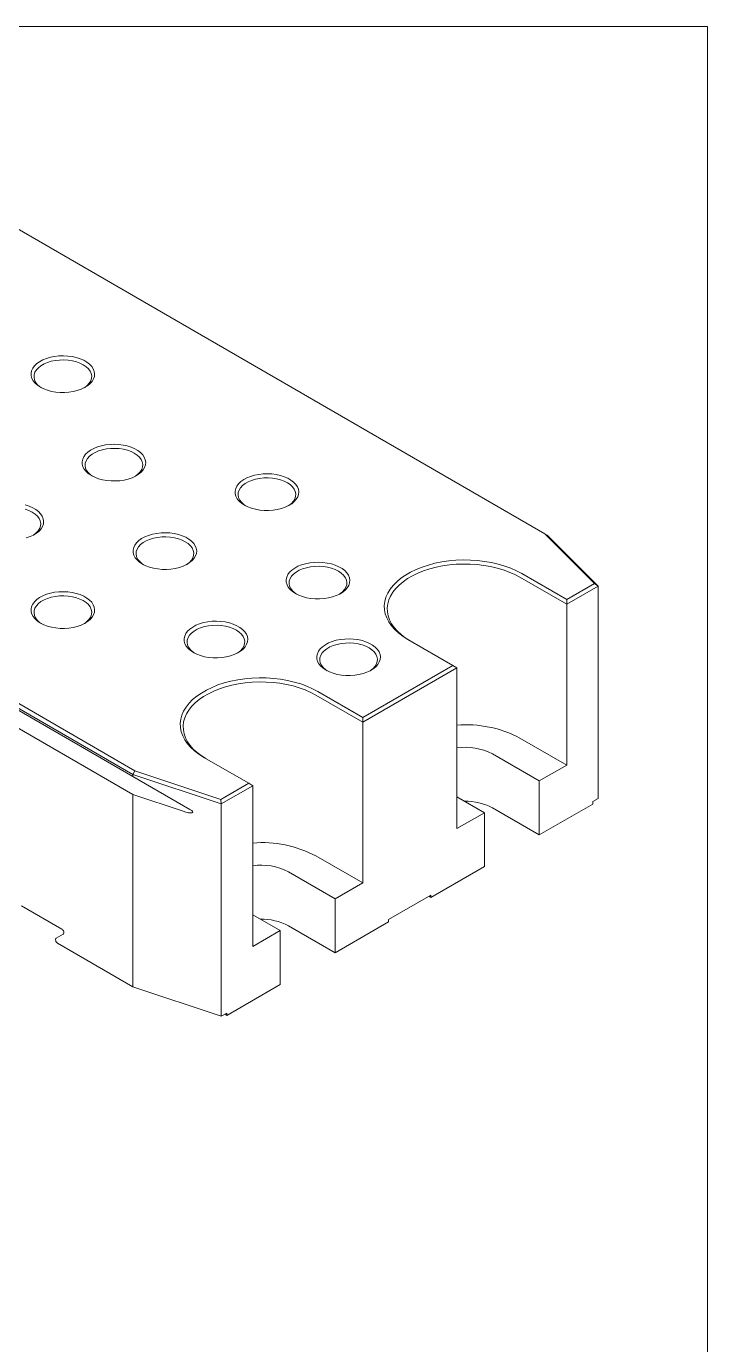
# Model space of a CAD drawing. Header units: millimetres. Extents: x 2 to 278, y 1 to 215.
# Drawn here: x 238.7 to 278, y 138.6 to 214.6 of the extents above; entities that cross this region are included whole.
import ezdxf

# ---------------------------------------------------------------- set-up
doc = ezdxf.new("R2010")
doc.units = ezdxf.units.MM

msp = doc.modelspace()

# ---------------------------------------------------------------- linework, layer by layer
at = {"color": 7, "linetype": 'Continuous', "lineweight": 18}
for p, q in [((1.579, 214.645), (277.989, 214.645)), ((277.989, 0.903), (277.989, 214.645)), ((268.596, 185.378), (236.607, 203.845)), ((212.923, 190.172), (244.912, 171.706)), ((244.808, 171.489), (212.788, 189.974)), ((244.808, 171.367), (212.788, 189.852)), ((244.808, 170.328), (212.788, 188.813)), ((271.464, 182.51), (268.596, 185.378)), ((268.731, 185.3), (268.596, 185.378)), ((268.731, 185.3), (271.676, 182.356)), ((269.856, 181.305), (267.15, 182.867)), ((267.269, 183.075), (269.856, 181.582)), ((269.856, 181.582), (271.464, 182.51)), ((271.676, 182.356), (269.856, 181.305)), ((271.676, 182.356), (271.464, 182.51)), ((271.676, 170.105), (271.676, 182.356)), ((269.856, 181.305), (269.856, 181.582)), ((269.856, 172.028), (269.856, 181.305)), ((263.27, 177.78), (260.684, 179.273)), ((258.074, 174.78), (263.27, 177.78)), ((263.51, 177.642), (258.074, 174.504)), ((263.27, 177.78), (263.51, 177.642)), ((263.51, 168.364), (263.51, 177.642)), ((258.074, 174.504), (255.367, 176.066)), ((255.487, 176.273), (258.074, 174.78)), ((258.074, 174.78), (258.074, 174.504)), ((258.074, 165.226), (258.074, 174.504)), ((269.856, 172.028), (267.15, 173.59)), ((265.563, 172.674), (268.269, 171.112)), ((251.488, 170.978), (248.902, 172.471)), ((268.269, 171.112), (269.856, 172.028)), ((244.912, 171.706), (244.808, 171.489)), ((249.907, 169.789), (244.808, 171.489)), ((244.808, 171.367), (244.808, 171.489)), ((248.098, 169.467), (244.808, 171.367)), ((244.912, 171.706), (249.88, 170.05)), ((249.88, 170.05), (251.488, 170.978)), ((251.727, 170.84), (249.907, 169.789)), ((251.488, 170.978), (251.727, 170.84)), ((251.727, 161.562), (251.727, 170.84)), ((268.269, 168.001), (268.269, 171.112)), ((244.808, 159.239), (244.808, 170.328)), ((244.808, 170.328), (247.698, 169.365)), ((249.88, 170.05), (249.907, 169.789)), ((249.907, 169.789), (249.907, 157.539)), ((265.096, 169.28), (263.51, 170.196)), ((271.352, 169.781), (268.269, 168.001)), ((271.676, 170.105), (271.352, 169.919)), ((271.352, 169.781), (271.352, 169.919)), ((263.51, 168.364), (265.096, 169.28)), ((265.096, 166.169), (265.096, 169.28)), ((268.269, 168.001), (265.563, 169.563)), ((258.074, 165.226), (255.367, 166.788)), ((253.781, 165.872), (256.487, 164.31)), ((265.096, 166.169), (262.013, 164.389)), ((256.487, 164.31), (258.074, 165.226)), ((256.487, 161.199), (256.487, 164.31)), ((262.013, 164.527), (259.57, 163.117)), ((262.013, 164.389), (261.893, 164.458)), ((262.013, 164.389), (262.013, 164.527)), ((238.377, 163.905), (240.697, 162.566)), ((253.314, 162.478), (251.727, 163.394)), ((256.487, 161.199), (253.781, 162.761)), ((259.57, 162.979), (256.487, 161.199)), ((259.57, 162.979), (259.57, 163.117)), ((240.783, 162.277), (240.372, 162.039)), ((251.727, 161.562), (253.314, 162.478)), ((253.314, 159.367), (253.314, 162.478)), ((240.457, 161.75), (244.808, 159.239)), ((249.907, 157.539), (244.808, 159.239)), ((253.314, 159.367), (250.231, 157.587)), ((250.231, 157.726), (249.907, 157.539)), ((250.231, 157.587), (250.111, 157.656)), ((250.231, 157.587), (250.231, 157.726))]:
    msp.add_line(p, q, dxfattribs=at)
at = {"color": 7, "linetype": 'Continuous', "lineweight": 18, "flags": 128}
for points in [[(239.461, 193.829), (239.293, 193.941), (239.154, 194.065), (239.046, 194.199), (238.971, 194.34), (238.931, 194.486), (238.926, 194.634), (238.957, 194.781), (239.024, 194.924), (239.124, 195.06), (239.256, 195.187), (239.417, 195.301), (239.604, 195.402), (239.814, 195.487), (240.042, 195.554), (240.284, 195.602), (240.536, 195.631), (240.792, 195.638), (241.047, 195.625), (241.296, 195.592), (241.536, 195.539), (241.76, 195.468), (241.964, 195.379), (242.145, 195.274), (242.299, 195.156), (242.424, 195.027), (242.515, 194.888), (242.573, 194.744), (242.595, 194.597), (242.582, 194.449), (242.533, 194.304), (242.45, 194.164), (242.333, 194.033), (242.186, 193.912), (242.012, 193.803), (241.813, 193.71), (241.593, 193.634), (241.357, 193.576), (241.11, 193.538), (240.856, 193.52), (240.6, 193.523), (240.347, 193.546), (240.102, 193.589), (239.869, 193.652), (239.655, 193.732), (239.461, 193.829)], [(241.995, 193.795), (242.023, 193.813), (242.171, 193.928), (242.287, 194.056), (242.369, 194.191), (242.416, 194.333), (242.425, 194.476), (242.397, 194.619), (242.333, 194.758), (242.233, 194.89), (242.101, 195.012), (241.938, 195.121), (241.749, 195.214), (241.538, 195.291), (241.31, 195.348), (241.069, 195.386), (240.822, 195.402), (240.573, 195.396), (240.328, 195.37), (240.093, 195.322), (239.873, 195.255), (239.672, 195.17), (239.496, 195.068), (239.348, 194.952), (239.232, 194.825), (239.15, 194.689), (239.103, 194.548), (239.094, 194.404), (239.122, 194.261), (239.186, 194.123), (239.286, 193.991), (239.419, 193.869), (239.524, 193.795)], [(242.408, 188.727), (242.24, 188.838), (242.1, 188.962), (241.992, 189.096), (241.917, 189.238), (241.877, 189.384), (241.872, 189.532), (241.904, 189.678), (241.97, 189.821), (242.07, 189.957), (242.202, 190.084), (242.363, 190.199), (242.55, 190.3), (242.76, 190.385), (242.988, 190.452), (243.231, 190.5), (243.482, 190.528), (243.738, 190.536), (243.993, 190.523), (244.243, 190.49), (244.482, 190.437), (244.706, 190.365), (244.91, 190.276), (245.092, 190.171), (245.246, 190.053), (245.37, 189.924), (245.462, 189.786), (245.519, 189.642), (245.542, 189.495), (245.528, 189.347), (245.479, 189.202), (245.396, 189.062), (245.28, 188.93), (245.133, 188.809), (244.958, 188.701), (244.759, 188.608), (244.539, 188.532), (244.304, 188.474), (244.056, 188.436), (243.802, 188.418), (243.546, 188.42), (243.293, 188.443), (243.048, 188.487), (242.816, 188.549), (242.601, 188.63), (242.408, 188.727)], [(244.942, 188.692), (244.969, 188.71), (245.117, 188.826), (245.233, 188.953), (245.316, 189.089), (245.362, 189.23), (245.371, 189.374), (245.343, 189.517), (245.279, 189.656), (245.179, 189.787), (245.047, 189.909), (244.884, 190.018), (244.696, 190.112), (244.485, 190.188), (244.256, 190.246), (244.016, 190.283), (243.768, 190.299), (243.519, 190.294), (243.275, 190.267), (243.039, 190.22), (242.819, 190.152), (242.619, 190.067), (242.443, 189.965), (242.295, 189.85), (242.178, 189.723), (242.096, 189.587), (242.05, 189.446), (242.04, 189.302), (242.068, 189.159), (242.133, 189.02), (242.232, 188.888), (242.365, 188.766), (242.47, 188.692)], [(251.246, 187.026), (251.078, 187.137), (250.939, 187.261), (250.831, 187.395), (250.756, 187.537), (250.716, 187.683), (250.711, 187.831), (250.742, 187.977), (250.809, 188.12), (250.909, 188.256), (251.041, 188.383), (251.202, 188.498), (251.389, 188.599), (251.599, 188.684), (251.827, 188.751), (252.07, 188.799), (252.321, 188.827), (252.577, 188.835), (252.832, 188.822), (253.082, 188.789), (253.321, 188.736), (253.545, 188.664), (253.749, 188.575), (253.93, 188.471), (254.085, 188.352), (254.209, 188.223), (254.3, 188.085), (254.358, 187.941), (254.38, 187.794), (254.367, 187.646), (254.318, 187.501), (254.235, 187.361), (254.118, 187.229), (253.972, 187.108), (253.797, 187), (253.598, 186.907), (253.378, 186.831), (253.142, 186.773), (252.895, 186.735), (252.641, 186.717), (252.385, 186.719), (252.132, 186.742), (251.887, 186.786), (251.655, 186.848), (251.44, 186.929), (251.246, 187.026)], [(253.78, 186.991), (253.808, 187.009), (253.956, 187.125), (254.072, 187.252), (254.155, 187.388), (254.201, 187.529), (254.21, 187.673), (254.182, 187.816), (254.118, 187.955), (254.018, 188.087), (253.886, 188.208), (253.723, 188.317), (253.534, 188.411), (253.323, 188.488), (253.095, 188.545), (252.855, 188.582), (252.607, 188.598), (252.358, 188.593), (252.113, 188.566), (251.878, 188.519), (251.658, 188.452), (251.458, 188.366), (251.281, 188.265), (251.134, 188.149), (251.017, 188.022), (250.935, 187.886), (250.889, 187.745), (250.879, 187.601), (250.907, 187.458), (250.972, 187.319), (251.071, 187.187), (251.204, 187.066), (251.309, 186.991)], [(238.589, 187.035), (238.813, 186.963), (239.018, 186.874), (239.199, 186.77), (239.353, 186.652), (239.477, 186.522), (239.569, 186.384), (239.627, 186.24), (239.649, 186.093), (239.636, 185.945), (239.587, 185.8), (239.503, 185.66), (239.387, 185.528), (239.24, 185.407), (239.065, 185.299), (238.866, 185.206), (238.647, 185.13)], [(239.049, 185.29), (239.077, 185.308), (239.225, 185.424), (239.341, 185.551), (239.423, 185.687), (239.47, 185.828), (239.479, 185.972), (239.451, 186.115), (239.386, 186.254), (239.287, 186.386), (239.154, 186.507), (238.992, 186.616), (238.803, 186.71), (238.592, 186.787)], [(245.354, 183.624), (245.186, 183.736), (245.046, 183.86), (244.938, 183.994), (244.863, 184.135), (244.823, 184.281), (244.819, 184.429), (244.85, 184.576), (244.916, 184.719), (245.016, 184.855), (245.148, 184.981), (245.309, 185.096), (245.497, 185.197), (245.707, 185.282), (245.935, 185.349), (246.177, 185.397), (246.428, 185.426), (246.684, 185.433), (246.939, 185.42), (247.189, 185.387), (247.428, 185.334), (247.652, 185.262), (247.857, 185.173), (248.038, 185.069), (248.192, 184.951), (248.316, 184.821), (248.408, 184.683), (248.466, 184.539), (248.488, 184.392), (248.474, 184.244), (248.426, 184.099), (248.342, 183.959), (248.226, 183.828), (248.079, 183.706), (247.904, 183.598), (247.705, 183.505), (247.486, 183.429), (247.25, 183.371), (247.002, 183.333), (246.748, 183.315), (246.492, 183.318), (246.239, 183.341), (245.994, 183.384), (245.762, 183.446), (245.547, 183.527), (245.354, 183.624)], [(247.888, 183.59), (247.915, 183.608), (248.063, 183.723), (248.18, 183.85), (248.262, 183.986), (248.308, 184.128), (248.318, 184.271), (248.29, 184.414), (248.225, 184.553), (248.126, 184.685), (247.993, 184.807), (247.831, 184.916), (247.642, 185.009), (247.431, 185.086), (247.203, 185.143), (246.962, 185.181), (246.714, 185.197), (246.466, 185.191), (246.221, 185.165), (245.986, 185.117), (245.765, 185.05), (245.565, 184.965), (245.389, 184.863), (245.241, 184.747), (245.125, 184.62), (245.042, 184.484), (244.996, 184.343), (244.987, 184.199), (245.015, 184.056), (245.079, 183.917), (245.179, 183.786), (245.311, 183.664), (245.416, 183.59)], [(254.193, 181.923), (254.025, 182.035), (253.885, 182.159), (253.777, 182.293), (253.702, 182.434), (253.662, 182.58), (253.658, 182.728), (253.689, 182.875), (253.755, 183.018), (253.855, 183.154), (253.987, 183.281), (254.148, 183.396), (254.336, 183.496), (254.545, 183.581), (254.774, 183.648), (255.016, 183.696), (255.267, 183.725), (255.523, 183.732), (255.778, 183.72), (256.028, 183.686), (256.267, 183.633), (256.491, 183.562), (256.696, 183.473), (256.877, 183.368), (257.031, 183.25), (257.155, 183.121), (257.247, 182.983), (257.304, 182.838), (257.327, 182.691), (257.313, 182.543), (257.264, 182.398), (257.181, 182.259), (257.065, 182.127), (256.918, 182.006), (256.743, 181.897), (256.544, 181.804), (256.325, 181.728), (256.089, 181.671), (255.841, 181.632), (255.587, 181.614), (255.331, 181.617), (255.078, 181.64), (254.833, 181.683), (254.601, 181.746), (254.386, 181.826), (254.193, 181.923)], [(256.727, 181.889), (256.754, 181.907), (256.902, 182.022), (257.019, 182.15), (257.101, 182.285), (257.147, 182.427), (257.156, 182.57), (257.129, 182.713), (257.064, 182.852), (256.965, 182.984), (256.832, 183.106), (256.669, 183.215), (256.481, 183.309), (256.27, 183.385), (256.041, 183.443), (255.801, 183.48), (255.553, 183.496), (255.304, 183.49), (255.06, 183.464), (254.824, 183.416), (254.604, 183.349), (254.404, 183.264), (254.228, 183.162), (254.08, 183.046), (253.963, 182.919), (253.881, 182.783), (253.835, 182.642), (253.825, 182.498), (253.853, 182.356), (253.918, 182.217), (254.017, 182.085), (254.15, 181.963), (254.255, 181.889)], [(260.684, 179.273), (260.402, 179.451), (260.149, 179.643), (259.926, 179.847), (259.737, 180.062), (259.581, 180.286), (259.461, 180.517), (259.377, 180.753), (259.33, 180.993), (259.321, 181.234), (259.349, 181.475), (259.415, 181.713), (259.517, 181.947), (259.655, 182.175), (259.827, 182.394), (260.034, 182.604), (260.272, 182.803), (260.539, 182.988), (260.835, 183.158), (261.156, 183.313), (261.499, 183.45), (261.862, 183.569), (262.243, 183.669), (262.637, 183.749), (263.042, 183.808), (263.455, 183.845), (263.872, 183.862), (264.29, 183.856), (264.705, 183.829), (265.114, 183.781), (265.515, 183.711), (265.902, 183.622), (266.275, 183.512), (266.628, 183.384), (266.961, 183.238), (267.269, 183.075)], [(267.15, 182.867), (266.852, 183.024), (266.532, 183.165), (266.191, 183.289), (265.832, 183.394), (265.459, 183.481), (265.073, 183.548), (264.679, 183.594), (264.278, 183.62), (263.876, 183.626), (263.474, 183.61), (263.076, 183.574), (262.686, 183.517), (262.306, 183.44), (261.939, 183.344), (261.589, 183.229), (261.258, 183.097), (260.949, 182.948), (260.664, 182.783), (260.406, 182.605), (260.177, 182.414), (259.978, 182.212), (259.812, 182), (259.679, 181.781), (259.58, 181.555), (259.517, 181.326), (259.49, 181.094), (259.499, 180.861), (259.544, 180.63), (259.625, 180.403), (259.741, 180.18), (259.891, 179.964), (260.074, 179.757), (260.288, 179.56), (260.532, 179.376), (260.804, 179.204)], [(239.461, 180.222), (239.293, 180.334), (239.154, 180.458), (239.046, 180.592), (238.971, 180.733), (238.931, 180.879), (238.926, 181.027), (238.957, 181.174), (239.024, 181.317), (239.124, 181.453), (239.256, 181.58), (239.417, 181.695), (239.604, 181.796), (239.814, 181.88), (240.042, 181.947), (240.284, 181.996), (240.536, 182.024), (240.792, 182.032), (241.047, 182.019), (241.296, 181.985), (241.536, 181.932), (241.76, 181.861), (241.964, 181.772), (242.145, 181.667), (242.299, 181.549), (242.424, 181.42), (242.515, 181.282), (242.573, 181.138), (242.595, 180.99), (242.582, 180.843), (242.533, 180.697), (242.45, 180.558), (242.333, 180.426), (242.186, 180.305), (242.012, 180.197), (241.813, 180.104), (241.593, 180.027), (241.357, 179.97), (241.11, 179.931), (240.856, 179.913), (240.6, 179.916), (240.347, 179.939), (240.102, 179.982), (239.869, 180.045), (239.655, 180.125), (239.461, 180.222)], [(241.995, 180.188), (242.023, 180.206), (242.171, 180.322), (242.287, 180.449), (242.369, 180.585), (242.416, 180.726), (242.425, 180.87), (242.397, 181.012), (242.333, 181.151), (242.233, 181.283), (242.101, 181.405), (241.938, 181.514), (241.749, 181.608), (241.538, 181.684), (241.31, 181.742), (241.069, 181.779), (240.822, 181.795), (240.573, 181.79), (240.328, 181.763), (240.093, 181.715), (239.873, 181.648), (239.672, 181.563), (239.496, 181.461), (239.348, 181.345), (239.232, 181.218), (239.15, 181.083), (239.103, 180.941), (239.094, 180.798), (239.122, 180.655), (239.186, 180.516), (239.286, 180.384), (239.419, 180.262), (239.524, 180.188)], [(248.3, 178.521), (248.132, 178.633), (247.993, 178.757), (247.884, 178.891), (247.809, 179.033), (247.769, 179.179), (247.765, 179.326), (247.796, 179.473), (247.862, 179.616), (247.963, 179.752), (248.094, 179.879), (248.256, 179.994), (248.443, 180.095), (248.653, 180.179), (248.881, 180.247), (249.123, 180.295), (249.375, 180.323), (249.63, 180.331), (249.886, 180.318), (250.135, 180.285), (250.374, 180.232), (250.598, 180.16), (250.803, 180.071), (250.984, 179.966), (251.138, 179.848), (251.262, 179.719), (251.354, 179.581), (251.412, 179.437), (251.434, 179.289), (251.421, 179.142), (251.372, 178.997), (251.288, 178.857), (251.172, 178.725), (251.025, 178.604), (250.851, 178.496), (250.652, 178.403), (250.432, 178.327), (250.196, 178.269), (249.949, 178.231), (249.695, 178.213), (249.438, 178.215), (249.185, 178.238), (248.94, 178.281), (248.708, 178.344), (248.493, 178.424), (248.3, 178.521)], [(250.834, 178.487), (250.862, 178.505), (251.01, 178.621), (251.126, 178.748), (251.208, 178.884), (251.255, 179.025), (251.264, 179.169), (251.236, 179.312), (251.172, 179.45), (251.072, 179.582), (250.939, 179.704), (250.777, 179.813), (250.588, 179.907), (250.377, 179.983), (250.149, 180.041), (249.908, 180.078), (249.661, 180.094), (249.412, 180.089), (249.167, 180.062), (248.932, 180.015), (248.712, 179.947), (248.511, 179.862), (248.335, 179.76), (248.187, 179.645), (248.071, 179.517), (247.989, 179.382), (247.942, 179.24), (247.933, 179.097), (247.961, 178.954), (248.025, 178.815), (248.125, 178.683), (248.257, 178.561), (248.363, 178.487)], [(255.961, 177.501), (255.792, 177.613), (255.653, 177.737), (255.545, 177.871), (255.47, 178.012), (255.43, 178.158), (255.425, 178.306), (255.456, 178.453), (255.523, 178.596), (255.623, 178.732), (255.755, 178.858), (255.916, 178.973), (256.103, 179.074), (256.313, 179.159), (256.541, 179.226), (256.784, 179.274), (257.035, 179.302), (257.291, 179.31), (257.546, 179.297), (257.796, 179.264), (258.035, 179.211), (258.259, 179.139), (258.463, 179.05), (258.644, 178.946), (258.799, 178.828), (258.923, 178.698), (259.015, 178.56), (259.072, 178.416), (259.094, 178.269), (259.081, 178.121), (259.032, 177.976), (258.949, 177.836), (258.833, 177.705), (258.686, 177.583), (258.511, 177.475), (258.312, 177.382), (258.092, 177.306), (257.856, 177.248), (257.609, 177.21), (257.355, 177.192), (257.099, 177.195), (256.846, 177.218), (256.601, 177.261), (256.369, 177.323), (256.154, 177.404), (255.961, 177.501)], [(258.494, 177.467), (258.522, 177.485), (258.67, 177.6), (258.786, 177.727), (258.869, 177.863), (258.915, 178.004), (258.924, 178.148), (258.896, 178.291), (258.832, 178.43), (258.732, 178.562), (258.6, 178.684), (258.437, 178.793), (258.248, 178.886), (258.038, 178.963), (257.809, 179.02), (257.569, 179.058), (257.321, 179.074), (257.072, 179.068), (256.827, 179.042), (256.592, 178.994), (256.372, 178.927), (256.172, 178.841), (255.995, 178.74), (255.848, 178.624), (255.731, 178.497), (255.649, 178.361), (255.603, 178.22), (255.593, 178.076), (255.621, 177.933), (255.686, 177.794), (255.785, 177.663), (255.918, 177.541), (256.023, 177.467)], [(248.902, 172.471), (248.62, 172.65), (248.367, 172.841), (248.144, 173.046), (247.955, 173.261), (247.799, 173.484), (247.679, 173.715), (247.595, 173.952), (247.548, 174.192), (247.539, 174.433), (247.567, 174.673), (247.632, 174.912), (247.735, 175.145), (247.873, 175.373), (248.045, 175.593), (248.252, 175.803), (248.489, 176.001), (248.757, 176.186), (249.053, 176.357), (249.373, 176.511), (249.717, 176.649), (250.08, 176.768), (250.461, 176.867), (250.855, 176.947), (251.26, 177.006), (251.673, 177.044), (252.09, 177.06), (252.508, 177.054), (252.923, 177.027), (253.332, 176.979), (253.732, 176.91), (254.12, 176.82), (254.493, 176.71), (254.846, 176.582), (255.179, 176.436), (255.487, 176.273)], [(255.367, 176.066), (255.07, 176.223), (254.75, 176.363), (254.409, 176.487), (254.05, 176.593), (253.677, 176.679), (253.291, 176.746), (252.896, 176.793), (252.496, 176.819), (252.094, 176.824), (251.692, 176.808), (251.294, 176.772), (250.904, 176.715), (250.524, 176.638), (250.157, 176.542), (249.807, 176.428), (249.476, 176.295), (249.167, 176.146), (248.882, 175.982), (248.624, 175.803), (248.395, 175.612), (248.196, 175.41), (248.03, 175.198), (247.897, 174.979), (247.798, 174.754), (247.735, 174.524), (247.708, 174.292), (247.717, 174.06), (247.762, 173.829), (247.843, 173.601), (247.959, 173.378), (248.109, 173.163), (248.292, 172.956), (248.506, 172.759), (248.75, 172.574), (249.021, 172.402)], [(240.372, 162.039), (240.35, 162.019), (240.338, 161.987), (240.336, 161.947), (240.345, 161.902), (240.363, 161.856), (240.39, 161.813), (240.422, 161.777), (240.457, 161.75)], [(240.697, 162.566), (240.732, 162.54), (240.764, 162.503), (240.791, 162.46), (240.809, 162.415), (240.818, 162.37), (240.816, 162.329), (240.804, 162.298), (240.783, 162.277)]]:
    msp.add_lwpolyline(points, dxfattribs=at)
at = {"color": 7, "linetype": 'Continuous', "lineweight": 18}
for centre, radius, start, end in [((264.048, 167.695), 6.661, 62.24343, 94.63254), ((263.986, 169.631), 3.427, 62.60623, 97.99407), ((264.017, 166.606), 3.336, 62.38978, 91.16253), ((252.265, 160.894), 6.661, 62.24343, 94.63254), ((252.204, 162.829), 3.427, 62.60623, 97.99407), ((252.235, 159.805), 3.336, 62.38978, 91.16253)]:
    msp.add_arc(centre, radius, start, end, dxfattribs=at)
msp.add_ellipse((247.698, 169.503), major_axis=(0.565, -0.199), ratio=0.218403, start_param=4.789129, end_param=7.145323, dxfattribs=at)

doc.saveas('drawing.dxf')
